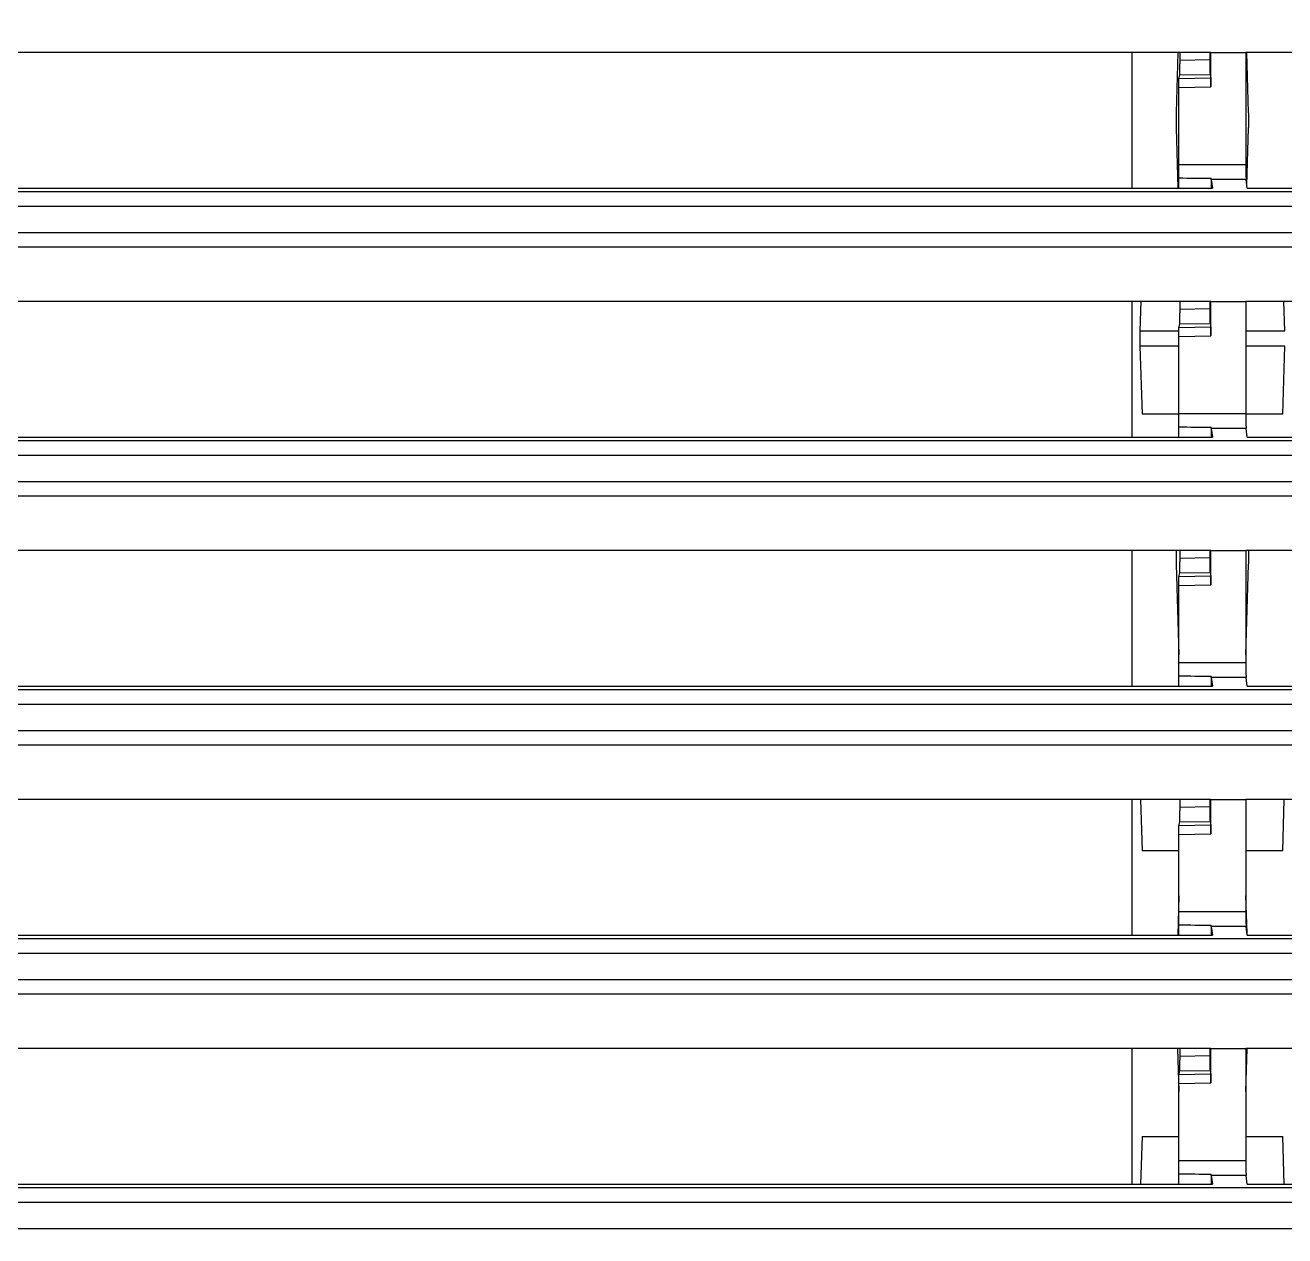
# Model space of a CAD drawing. Header units: millimetres. Extents: x -56261 to 196039, y 9480 to 100001.
# Drawn here: x 33400.72 to 33430.27, y 95765.54 to 95793.94 of the extents above; entities that cross this region are included whole.
import ezdxf

# ---------------------------------------------------------------- set-up
doc = ezdxf.new("R2010")
doc.units = ezdxf.units.MM
doc.set_wipeout_variables(frame=1)
doc.layers.add('SS-AIRCON', color=5, linetype='Continuous')
doc.layers.add('SS-TEXT', color=7, linetype='Continuous')

# ---------------------------------------------------------------- blocks, each defined once
blk = doc.blocks.new('I48T')
at = {"layer": 'SS-AIRCON', "color": 0, "linetype": 'Continuous'}
for p, q in [((-599.9007, -42.51793), (599.9006, -42.51793)), ((599.9006, -43.43208), (-599.9007, -43.43208)), ((578.5326, -43.93017), (-578.5326, -43.93017)), ((379.5008, -44.04772), (296.1009, -44.04772)), ((378.2342, -44.04772), (378.2837, -45.68435)), ((379.5008, -44.04772), (379.5429, -44.34899)), ((464.1008, -44.04772), (380.7009, -44.04772)), ((380.743, -44.34899), (380.7009, -44.04772)), ((383.1162, -45.68435), (383.1657, -44.04772)), ((383.45, -44.04772), (383.45, -48.71102)), ((379.5429, -44.34899), (380.743, -44.34899)), ((379.5485, -44.8476), (381.8515, -44.8476)), ((379.5485, -48.71102), (379.5485, -44.8476)), ((381.8515, -44.8476), (381.8515, -47.5062)), ((379.5485, -45.68435), (378.2837, -45.68435)), ((383.1162, -45.68435), (381.8515, -45.68435)), ((379.5485, -47.22771), (379.5036, -48.71102)), ((381.8515, -47.5062), (380.7486, -47.52548)), ((380.7486, -47.52548), (380.7486, -48.71102)), ((381.8963, -48.71102), (381.8515, -47.22773)), ((380.752, -47.82505), (381.848, -47.8059)), ((380.782, -47.95296), (380.752, -47.82505)), ((381.8178, -47.9358), (380.782, -47.95296)), ((381.848, -47.8059), (381.8178, -47.9358)), ((380.7878, -48.4521), (381.812, -48.43513)), ((381.812, -48.43513), (381.812, -48.71102)), ((296.1486, -48.71102), (379.5485, -48.71102)), ((380.7486, -48.71102), (379.5485, -48.71102)), ((380.7486, -48.71102), (464.1485, -48.71102)), ((380.7878, -48.71102), (380.7878, -48.4521)), ((580.0736, -50.57954), (-580.0737, -50.57954)), ((-599.9007, -51.06793), (599.9006, -51.06793)), ((599.9006, -51.98208), (-599.9007, -51.98208)), ((578.5326, -52.48017), (-578.5326, -52.48017)), ((379.5008, -52.59772), (296.1009, -52.59772)), ((379.5008, -52.59772), (379.5429, -52.89899)), ((379.5096, -52.66086), (379.5485, -53.94441)), ((464.1008, -52.59772), (380.7009, -52.59772)), ((380.743, -52.89899), (380.7009, -52.59772)), ((381.8515, -53.94439), (381.8922, -52.59772)), ((383.45, -52.59772), (383.45, -57.26102)), ((379.5429, -52.89899), (380.743, -52.89899)), ((379.5485, -53.3976), (381.8515, -53.3976)), ((379.5485, -57.26102), (379.5485, -53.3976)), ((381.8515, -53.3976), (381.8515, -56.0562)), ((378.2837, -55.4882), (378.2301, -57.26102)), ((378.2837, -55.4882), (379.5485, -55.4882)), ((381.8515, -55.4882), (383.1162, -55.4882)), ((383.1698, -57.26102), (383.1162, -55.4882)), ((381.8515, -56.0562), (380.7486, -56.07548)), ((380.7486, -56.07548), (380.7486, -57.26102)), ((380.752, -56.37505), (381.848, -56.3559)), ((380.782, -56.50296), (380.752, -56.37505)), ((381.8178, -56.4858), (380.782, -56.50296)), ((381.848, -56.3559), (381.8178, -56.4858)), ((380.7878, -57.0021), (381.812, -56.98513)), ((380.7878, -57.26102), (380.7878, -57.0021)), ((381.812, -56.98513), (381.812, -57.26102)), ((296.1486, -57.26102), (379.5485, -57.26102)), ((380.7486, -57.26102), (379.5485, -57.26102)), ((380.7486, -57.26102), (464.1485, -57.26102)), ((580.0736, -59.12954), (-580.0737, -59.12954)), ((-599.9007, -59.61793), (599.9006, -59.61793)), ((599.9006, -60.53208), (-599.9007, -60.53208)), ((578.5326, -61.03017), (-578.5326, -61.03017)), ((379.5008, -61.14772), (296.1009, -61.14772)), ((379.5008, -61.14772), (379.5429, -61.44899)), ((464.1008, -61.14772), (380.7009, -61.14772)), ((380.743, -61.44899), (380.7009, -61.14772)), ((383.45, -61.14772), (383.45, -65.81102)), ((379.5429, -61.44899), (380.743, -61.44899)), ((379.5485, -62.22771), (379.4548, -65.32427)), ((379.5485, -61.9476), (381.8515, -61.9476)), ((379.5485, -65.81102), (379.5485, -61.9476)), ((381.8515, -61.9476), (381.8515, -64.6062)), ((381.9452, -65.32427), (381.8515, -62.22773)), ((381.8515, -64.6062), (380.7486, -64.62548)), ((380.7486, -64.62548), (380.7486, -65.81102)), ((380.752, -64.92505), (381.848, -64.9059)), ((380.782, -65.05296), (380.752, -64.92505)), ((381.8178, -65.0358), (380.782, -65.05296)), ((381.848, -64.9059), (381.8178, -65.0358)), ((380.7878, -65.5521), (381.812, -65.53513)), ((380.7878, -65.81102), (380.7878, -65.5521)), ((381.812, -65.53513), (381.812, -65.81102)), ((296.1486, -65.81102), (379.5485, -65.81102)), ((380.7486, -65.81102), (379.5485, -65.81102)), ((380.7486, -65.81102), (464.1485, -65.81102)), ((580.0736, -67.67954), (-580.0737, -67.67954)), ((-599.9007, -68.16793), (599.9006, -68.16793)), ((599.9006, -69.08208), (-599.9007, -69.08208)), ((578.5326, -69.58017), (-578.5326, -69.58017)), ((379.5008, -69.69772), (296.1009, -69.69772)), ((379.5008, -69.69772), (379.5429, -69.99899)), ((379.5429, -69.99899), (380.743, -69.99899)), ((464.1008, -69.69772), (380.7009, -69.69772)), ((380.743, -69.99899), (380.7009, -69.69772)), ((383.45, -69.69772), (383.45, -74.36102)), ((378.2837, -70.4882), (378.213, -72.82646)), ((378.2837, -70.4882), (379.5485, -70.4882)), ((379.5485, -70.4976), (381.8515, -70.4976)), ((379.5485, -74.36102), (379.5485, -70.4976)), ((381.8514, -70.4882), (383.1162, -70.4882)), ((381.8515, -70.4976), (381.8515, -73.1562)), ((383.1869, -72.82646), (383.1162, -70.4882)), ((378.213, -72.82646), (379.5485, -72.82646)), ((381.8515, -72.82646), (383.1869, -72.82646)), ((378.213, -73.34608), (378.2437, -74.36102)), ((379.5485, -73.34608), (378.213, -73.34608)), ((381.8515, -73.1562), (380.7486, -73.17548)), ((380.7486, -73.17548), (380.7486, -74.36102)), ((380.752, -73.47505), (381.848, -73.4559)), ((380.782, -73.60296), (380.752, -73.47505)), ((381.848, -73.4559), (381.8178, -73.5858)), ((383.1869, -73.34608), (381.8506, -73.34608)), ((383.1562, -74.36102), (383.1869, -73.34608)), ((381.8178, -73.5858), (380.782, -73.60296)), ((296.1486, -74.36102), (379.5485, -74.36102)), ((380.7486, -74.36102), (379.5485, -74.36102)), ((380.7486, -74.36102), (464.1485, -74.36102)), ((380.7878, -74.1021), (381.812, -74.08513)), ((380.7878, -74.36102), (380.7878, -74.1021)), ((381.812, -74.08513), (381.812, -74.36102)), ((580.0736, -76.22954), (-580.0737, -76.22954)), ((-599.9007, -76.71793), (599.9006, -76.71793)), ((599.9006, -77.63208), (-599.9007, -77.63208)), ((578.5326, -78.13017), (-578.5326, -78.13017)), ((379.5008, -78.24772), (296.1009, -78.24772)), ((379.5008, -78.24772), (379.5429, -78.54899)), ((464.1008, -78.24772), (380.7009, -78.24772)), ((380.743, -78.54899), (380.7009, -78.24772)), ((381.9452, -80.32427), (381.8823, -78.24772)), ((383.45, -78.24772), (383.45, -82.91102)), ((379.5146, -78.34652), (379.4548, -80.32427)), ((379.5429, -78.54899), (380.743, -78.54899)), ((379.5485, -79.0476), (381.8515, -79.0476)), ((379.5485, -82.91102), (379.5485, -79.0476)), ((381.8515, -79.0476), (381.8515, -81.7062)), ((379.4548, -80.84763), (379.5172, -82.91102)), ((381.8827, -82.91102), (381.9451, -80.84763)), ((381.8515, -81.7062), (380.7486, -81.72548)), ((380.7486, -81.72548), (380.7486, -82.91102)), ((380.752, -82.02505), (381.848, -82.0059)), ((380.782, -82.15296), (380.752, -82.02505)), ((381.8178, -82.1358), (380.782, -82.15296)), ((381.848, -82.0059), (381.8178, -82.1358)), ((296.1486, -82.91102), (379.5485, -82.91102)), ((380.7486, -82.91102), (379.5485, -82.91102)), ((380.7486, -82.91102), (464.1485, -82.91102)), ((380.7878, -82.6521), (381.812, -82.63513)), ((380.7878, -82.91102), (380.7878, -82.6521)), ((381.812, -82.63513), (381.812, -82.91102))]:
    blk.add_line(p, q, dxfattribs=at)
for points in [[(379.5485, -44.8475), (379.5485, -44.82727, 0.0001526), (379.5485, -44.80666, 0.00014298), (379.5485, -44.78565, 0.00014165), (379.5485, -44.7643, 0.00015069), (379.5485, -44.74267, 0.00015667), (379.5484, -44.72083, 0.00016259), (379.5484, -44.69883, 0.00016869), (379.5483, -44.67675, 0.00017769), (379.5482, -44.65467, 0.00018652), (379.5481, -44.63268, 0.00019784), (379.5479, -44.61087, 0.00020973), (379.5478, -44.58932, 0.00022467), (379.5476, -44.56815, 0.00024142), (379.5475, -44.54743, 0.00026227), (379.5473, -44.5273, 0.00028524), (379.5471, -44.50782, 0.000312), (379.5468, -44.48913, 0.00034887), (379.5466, -44.47128, 0.00039857), (379.5463, -44.45439, 0.00044148), (379.5461, -44.43854, 0.00047288), (379.5458, -44.42385, 0.00060012), (379.5455, -44.41025, 0.00085271), (379.5451, -44.39784, 0.00082544), (379.5448, -44.38692, 0.00036989), (379.5445, -44.37769, 0.00148928), (379.5442, -44.36888, 0.00439043), (379.5436, -44.35929, 0.00428459), (379.5428, -44.34912, 0.00347908)], [(381.8559, -44.38822), (381.8556, -44.39705, 0.00098411), (381.8553, -44.40665, 0.00083217), (381.855, -44.41708, 0.0007066), (381.8547, -44.42826, 0.00061548), (381.8544, -44.4402, 0.0005395), (381.8542, -44.45281, 0.00047883), (381.8539, -44.4661, 0.00042764), (381.8537, -44.48, 0.00038653), (381.8534, -44.49449, 0.00035127), (381.8532, -44.50949, 0.00032171), (381.853, -44.52499, 0.00029627), (381.8528, -44.5409, 0.00027433), (381.8526, -44.5572, 0.00025575), (381.8524, -44.57383, 0.0002394), (381.8523, -44.59074, 0.0002249), (381.8521, -44.60787, 0.00021107), (381.852, -44.62518, 0.00020161), (381.8519, -44.64263, 0.00019423), (381.8518, -44.66019, 0.00018171), (381.8517, -44.67773, 0.00016464), (381.8516, -44.69517, 0.0001713), (381.8515, -44.71283, 0.00019035), (381.8514, -44.73078, 0.00014623), (381.8514, -44.7476, 0.00006298), (381.8513, -44.76277, 0.00018602), (381.8513, -44.78178, 0.00030294), (381.8513, -44.81041, 0.00015325), (381.8513, -44.8475, 0.00008458)], [(380.7521, -47.82499), (380.752, -47.82395, -0.02784518), (380.7518, -47.82223, -0.0099237), (380.7516, -47.81979, -0.0050896), (380.7514, -47.81665, -0.00327814), (380.7513, -47.81274, -0.00221879), (380.7511, -47.80808, -0.00161997), (380.7509, -47.80262, -0.00122207), (380.7507, -47.7964, -0.00097459), (380.7505, -47.78939, -0.00078708), (380.7504, -47.78162, -0.00065852), (380.7502, -47.77308, -0.00055533), (380.7501, -47.76382, -0.00048081), (380.7499, -47.75383, -0.00041897), (380.7497, -47.74319, -0.00037258), (380.7496, -47.73191, -0.0003319), (380.7495, -47.72005, -0.00029931), (380.7494, -47.70766, -0.00027443), (380.7492, -47.69478, -0.00025645), (380.7491, -47.68146, -0.00023189), (380.749, -47.66784, -0.000205), (380.7489, -47.65401, -0.00020888), (380.7489, -47.63973, -0.00022807), (380.7488, -47.62495, -0.00017076), (380.7487, -47.61095, -0.00007176), (380.7487, -47.5982, -0.00021487), (380.7486, -47.582, -0.00034386), (380.7486, -47.55738, -0.00017106), (380.7486, -47.52532, -0.00009309)], [(381.8179, -47.9359), (381.8176, -47.93793, 0.02463582), (381.8173, -47.94133, 0.00861523), (381.817, -47.94617, 0.00431449), (381.8167, -47.95239, 0.00270929), (381.8164, -47.96008, 0.00181815), (381.8161, -47.96917, 0.00131962), (381.8158, -47.97969, 0.00099393), (381.8156, -47.99156, 0.00078898), (381.8153, -48.00478, 0.00063765), (381.815, -48.01925, 0.00053194), (381.8147, -48.03496, 0.00044951), (381.8145, -48.05176, 0.00038833), (381.8143, -48.06962, 0.00033926), (381.814, -48.08841, 0.00030104), (381.8138, -48.10806, 0.00026902), (381.8136, -48.12844, 0.00024226), (381.8134, -48.14944, 0.0002225), (381.8132, -48.17098, 0.00020713), (381.8131, -48.19298, 0.00018822), (381.8129, -48.21519, 0.00016675), (381.8128, -48.23749, 0.00016882), (381.8127, -48.26023, 0.00018223), (381.8126, -48.28348, 0.0001388), (381.8125, -48.30535, 0.00006221), (381.8124, -48.32512, 0.0001704), (381.8123, -48.34986, 0.00027104), (381.8123, -48.38698, 0.00013764), (381.8122, -48.435, 0.00007651)], [(379.5485, -53.39749), (379.5485, -53.37726, 0.0001526), (379.5485, -53.35665, 0.00014298), (379.5485, -53.33564, 0.00014165), (379.5485, -53.31429, 0.00015069), (379.5485, -53.29266, 0.00015667), (379.5484, -53.27082, 0.0001626), (379.5484, -53.24882, 0.00016869), (379.5483, -53.22674, 0.00017769), (379.5482, -53.20467, 0.00018652), (379.5481, -53.18268, 0.00019784), (379.5479, -53.16086, 0.00020973), (379.5478, -53.13932, 0.00022467), (379.5476, -53.11814, 0.00024141), (379.5475, -53.09743, 0.00026227), (379.5473, -53.0773, 0.00028523), (379.5471, -53.05782, 0.000312), (379.5468, -53.03912, 0.00034887), (379.5466, -53.02127, 0.00039856), (379.5463, -53.00439, 0.00044147), (379.5461, -52.98853, 0.00047286), (379.5458, -52.97384, 0.00060009), (379.5455, -52.96025, 0.00085267), (379.5451, -52.94784, 0.00082539), (379.5448, -52.93691, 0.00036986), (379.5445, -52.92768, 0.00148917), (379.5442, -52.91887, 0.00438993), (379.5436, -52.90928, 0.00428385), (379.5428, -52.89911, 0.00347831)], [(381.8559, -52.93821), (381.8556, -52.94704, 0.00098396), (381.8553, -52.95665, 0.00083206), (381.855, -52.96707, 0.00070652), (381.8547, -52.97826, 0.00061542), (381.8544, -52.99019, 0.00053945), (381.8542, -53.00281, 0.00047879), (381.8539, -53.0161, 0.00042761), (381.8537, -53.03, 0.00038651), (381.8534, -53.04448, 0.00035125), (381.8532, -53.05949, 0.00032169), (381.853, -53.07498, 0.00029626), (381.8528, -53.09089, 0.00027432), (381.8526, -53.1072, 0.00025574), (381.8524, -53.12382, 0.0002394), (381.8523, -53.14073, 0.00022489), (381.8521, -53.15787, 0.00021107), (381.852, -53.17517, 0.00020161), (381.8519, -53.19263, 0.00019423), (381.8518, -53.21019, 0.0001817), (381.8517, -53.22773, 0.00016464), (381.8516, -53.24516, 0.0001713), (381.8515, -53.26282, 0.00019035), (381.8514, -53.28077, 0.00014623), (381.8514, -53.29759, 0.00006298), (381.8513, -53.31276, 0.00018602), (381.8513, -53.33178, 0.00030294), (381.8513, -53.3604, 0.00015326), (381.8513, -53.39749, 0.00008458)], [(380.7521, -56.37498), (380.752, -56.37394, -0.02786893), (380.7518, -56.37222, -0.00992873), (380.7516, -56.36978, -0.0050914), (380.7514, -56.36664, -0.00327903), (380.7513, -56.36273, -0.00221925), (380.7511, -56.35807, -0.00162025), (380.7509, -56.35262, -0.00122224), (380.7507, -56.3464, -0.0009747), (380.7505, -56.33938, -0.00078716), (380.7504, -56.33161, -0.00065858), (380.7502, -56.32307, -0.00055537), (380.7501, -56.31381, -0.00048084), (380.7499, -56.30383, -0.00041899), (380.7497, -56.29319, -0.0003726), (380.7496, -56.2819, -0.00033191), (380.7495, -56.27005, -0.00029932), (380.7494, -56.25765, -0.00027444), (380.7492, -56.24478, -0.00025645), (380.7491, -56.23145, -0.00023189), (380.749, -56.21784, -0.000205), (380.7489, -56.204, -0.00020888), (380.7489, -56.18972, -0.00022807), (380.7488, -56.17494, -0.00017075), (380.7487, -56.16094, -0.00007176), (380.7487, -56.1482, -0.00021487), (380.7486, -56.13199, -0.00034386), (380.7486, -56.10737, -0.00017106), (380.7486, -56.07532, -0.00009308)], [(381.8179, -56.48589), (381.8176, -56.48792, 0.02462362), (381.8173, -56.49133, 0.00861276), (381.817, -56.49616, 0.00431364), (381.8167, -56.50238, 0.00270889), (381.8164, -56.51007, 0.00181794), (381.8161, -56.51916, 0.0013195), (381.8158, -56.52968, 0.00099385), (381.8156, -56.54155, 0.00078893), (381.8153, -56.55478, 0.00063762), (381.815, -56.56925, 0.00053191), (381.8147, -56.58495, 0.00044949), (381.8145, -56.60175, 0.00038832), (381.8143, -56.61962, 0.00033925), (381.814, -56.63841, 0.00030103), (381.8138, -56.65806, 0.00026901), (381.8136, -56.67843, 0.00024225), (381.8134, -56.69944, 0.0002225), (381.8132, -56.72098, 0.00020713), (381.8131, -56.74297, 0.00018822), (381.8129, -56.76519, 0.00016675), (381.8128, -56.78749, 0.00016882), (381.8127, -56.81023, 0.00018223), (381.8126, -56.83348, 0.00013881), (381.8125, -56.85534, 0.00006221), (381.8124, -56.87511, 0.0001704), (381.8123, -56.89985, 0.00027104), (381.8123, -56.93697, 0.00013764), (381.8122, -56.98499, 0.00007651)], [(379.5485, -61.94748), (379.5485, -61.92725, 0.0001526), (379.5485, -61.90664, 0.00014298), (379.5485, -61.88563, 0.00014165), (379.5485, -61.86429, 0.0001507), (379.5485, -61.84266, 0.00015667), (379.5484, -61.82081, 0.0001626), (379.5484, -61.79882, 0.00016869), (379.5483, -61.77674, 0.00017769), (379.5482, -61.75466, 0.00018652), (379.5481, -61.73267, 0.00019784), (379.5479, -61.71086, 0.00020973), (379.5478, -61.68931, 0.00022467), (379.5476, -61.66814, 0.00024141), (379.5475, -61.64742, 0.00026226), (379.5473, -61.62729, 0.00028523), (379.5471, -61.60781, 0.00031199), (379.5468, -61.58912, 0.00034886), (379.5466, -61.57127, 0.00039855), (379.5463, -61.55438, 0.00044146), (379.5461, -61.53853, 0.00047284), (379.5458, -61.52384, 0.00060007), (379.5455, -61.51024, 0.00085262), (379.5451, -61.49783, 0.00082534), (379.5448, -61.48691, 0.00036984), (379.5445, -61.47767, 0.00148905), (379.5442, -61.46887, 0.00438942), (379.5436, -61.45928, 0.00428311), (379.5428, -61.4491, 0.00347755)], [(381.8559, -61.4882), (381.8556, -61.49703, 0.00098381), (381.8553, -61.50664, 0.00083195), (381.855, -61.51707, 0.00070643), (381.8547, -61.52825, 0.00061535), (381.8544, -61.54018, 0.0005394), (381.8542, -61.5528, 0.00047875), (381.8539, -61.56609, 0.00042758), (381.8537, -61.57999, 0.00038648), (381.8534, -61.59448, 0.00035123), (381.8532, -61.60948, 0.00032167), (381.853, -61.62497, 0.00029625), (381.8528, -61.64089, 0.00027431), (381.8526, -61.65719, 0.00025573), (381.8524, -61.67382, 0.00023939), (381.8523, -61.69073, 0.00022489), (381.8521, -61.70786, 0.00021106), (381.852, -61.72517, 0.00020161), (381.8519, -61.74262, 0.00019423), (381.8518, -61.76018, 0.0001817), (381.8517, -61.77772, 0.00016464), (381.8516, -61.79516, 0.0001713), (381.8515, -61.81281, 0.00019035), (381.8514, -61.83077, 0.00014623), (381.8514, -61.84759, 0.00006298), (381.8513, -61.86275, 0.00018602), (381.8513, -61.88177, 0.00030295), (381.8513, -61.91039, 0.00015326), (381.8513, -61.94748, 0.00008458)], [(380.7521, -64.92498), (380.752, -64.92394, -0.02789271), (380.7518, -64.92221, -0.00993376), (380.7516, -64.91978, -0.0050932), (380.7514, -64.91663, -0.00327991), (380.7513, -64.91272, -0.00221972), (380.7511, -64.90806, -0.00162052), (380.7509, -64.90261, -0.00122241), (380.7507, -64.89639, -0.00097481), (380.7505, -64.88938, -0.00078724), (380.7504, -64.88161, -0.00065863), (380.7502, -64.87307, -0.00055541), (380.7501, -64.86381, -0.00048086), (380.7499, -64.85382, -0.00041901), (380.7497, -64.84318, -0.00037261), (380.7496, -64.8319, -0.00033192), (380.7495, -64.82004, -0.00029933), (380.7494, -64.80765, -0.00027444), (380.7492, -64.79477, -0.00025645), (380.7491, -64.78145, -0.0002319), (380.749, -64.76783, -0.000205), (380.7489, -64.754, -0.00020888), (380.7489, -64.73972, -0.00022807), (380.7488, -64.72494, -0.00017075), (380.7487, -64.71094, -0.00007176), (380.7487, -64.69819, -0.00021487), (380.7486, -64.68198, -0.00034385), (380.7486, -64.65736, -0.00017106), (380.7486, -64.62531, -0.00009308)], [(381.8179, -65.03589), (381.8176, -65.03791, 0.02461143), (381.8173, -65.04132, 0.00861029), (381.817, -65.04615, 0.00431279), (381.8167, -65.05238, 0.00270848), (381.8164, -65.06007, 0.00181773), (381.8161, -65.06915, 0.00131938), (381.8158, -65.07968, 0.00099377), (381.8156, -65.09155, 0.00078888), (381.8153, -65.10477, 0.00063758), (381.815, -65.11924, 0.00053189), (381.8147, -65.13494, 0.00044948), (381.8145, -65.15175, 0.00038831), (381.8143, -65.16961, 0.00033924), (381.814, -65.1884, 0.00030103), (381.8138, -65.20805, 0.00026901), (381.8136, -65.22842, 0.00024225), (381.8134, -65.24943, 0.00022249), (381.8132, -65.27097, 0.00020713), (381.8131, -65.29297, 0.00018822), (381.8129, -65.31518, 0.00016675), (381.8128, -65.33748, 0.00016882), (381.8127, -65.36022, 0.00018223), (381.8126, -65.38347, 0.00013881), (381.8125, -65.40533, 0.00006221), (381.8124, -65.42511, 0.0001704), (381.8123, -65.44985, 0.00027104), (381.8123, -65.48696, 0.00013764), (381.8122, -65.53498, 0.00007651)], [(379.4546, -65.32631), (379.4545, -65.3311, 0.00050291), (379.4544, -65.33624, 0.00042922), (379.4543, -65.34172, 0.00038481), (379.4541, -65.34754, 0.00036675), (379.454, -65.35374, 0.000342), (379.4539, -65.36028, 0.00032014), (379.4538, -65.36721, 0.00029875), (379.4537, -65.37449, 0.0002834), (379.4535, -65.38215, 0.00026693), (379.4534, -65.39018, 0.00025446), (379.4533, -65.39858, 0.00024122), (379.4532, -65.40733, 0.0002314), (379.4531, -65.41644, 0.00022083), (379.453, -65.4259, 0.000213), (379.4529, -65.43569, 0.00020453), (379.4528, -65.44581, 0.00019832), (379.4527, -65.45624, 0.0001916), (379.4527, -65.46696, 0.00018671), (379.4526, -65.47795, 0.00018145), (379.4525, -65.4892, 0.00017771), (379.4525, -65.50068, 0.00017367), (379.4524, -65.51237, 0.00017079), (379.4524, -65.52423, 0.000168), (379.4523, -65.53625, 0.0001664), (379.4523, -65.5484, 0.00016407), (379.4523, -65.56063, 0.00016165), (379.4523, -65.57294, 0.00016238), (379.4523, -65.58527, 0.000167), (379.4523, -65.59761, 0.00017195), (379.4523, -65.60992, 0.00017858), (379.4523, -65.62217, 0.00018162), (379.4523, -65.63433, 0.00018117), (379.4524, -65.64637, 0.00018275), (379.4524, -65.65826, 0.00018548), (379.4525, -65.66997, 0.0001884), (379.4525, -65.68148, 0.00019039), (379.4526, -65.69275, 0.00019595), (379.4527, -65.70379, 0.00020337), (379.4528, -65.71456, 0.00020454), (379.4529, -65.72502, 0.00019807), (379.453, -65.73512, 0.00022177), (379.4531, -65.74502, 0.00026781), (379.4532, -65.75474, 0.00022115), (379.4533, -65.76368, 0.00009616), (379.4534, -65.77159, 0.00031174), (379.4535, -65.78093, 0.000582), (379.4537, -65.79424, 0.00032979), (379.454, -65.81102, 0.00019144)], [(381.9459, -65.81102), (381.946, -65.80405, 0.00035109), (381.9462, -65.79671, 0.0003116), (381.9463, -65.789, 0.00028727), (381.9464, -65.78093, 0.00027891), (381.9465, -65.77248, 0.00026601), (381.9467, -65.76368, 0.00025413), (381.9468, -65.75452, 0.00024229), (381.9469, -65.74502, 0.00023405), (381.947, -65.73517, 0.00022493), (381.9471, -65.72502, 0.00021812), (381.9472, -65.71454, 0.00021079), (381.9472, -65.70379, 0.00020551), (381.9473, -65.69275, 0.00019979), (381.9474, -65.68148, 0.0001957), (381.9475, -65.66997, 0.00019137), (381.9475, -65.65826, 0.00018839), (381.9476, -65.64637, 0.00018522), (381.9476, -65.63433, 0.00018302), (381.9476, -65.62217, 0.00018118), (381.9477, -65.60992, 0.00018047), (381.9477, -65.59761, 0.00017884), (381.9477, -65.58527, 0.00017651), (381.9477, -65.57294, 0.00017498), (381.9476, -65.56063, 0.00017383), (381.9476, -65.5484, 0.00017432), (381.9476, -65.53625, 0.00017595), (381.9476, -65.52423, 0.00017811), (381.9475, -65.51237, 0.00018008), (381.9475, -65.50068, 0.00018316), (381.9474, -65.4892, 0.0001862), (381.9473, -65.47795, 0.00019048), (381.9473, -65.46696, 0.00019444), (381.9472, -65.45624, 0.00020017), (381.9471, -65.44581, 0.00020567), (381.947, -65.43569, 0.00021253), (381.9469, -65.4259, 0.00021819), (381.9468, -65.41644, 0.0002286), (381.9467, -65.40733, 0.00024077), (381.9466, -65.39857, 0.00024703), (381.9464, -65.39018, 0.00024358), (381.9463, -65.38219, 0.00027681), (381.9462, -65.37449, 0.00033925), (381.9461, -65.36705, 0.0002887), (381.9459, -65.36028, 0.00013141), (381.9458, -65.35435, 0.00041362), (381.9457, -65.34754, 0.00080103), (381.9454, -65.33808, 0.00047701), (381.9451, -65.32631, 0.00028584)], [(379.5485, -70.49747), (379.5485, -70.47724, 0.00015261), (379.5485, -70.45663, 0.00014299), (379.5485, -70.43562, 0.00014165), (379.5485, -70.41428, 0.0001507), (379.5485, -70.39265, 0.00015668), (379.5484, -70.37081, 0.0001626), (379.5484, -70.34881, 0.00016869), (379.5483, -70.32673, 0.00017769), (379.5482, -70.30466, 0.00018653), (379.5481, -70.28266, 0.00019784), (379.5479, -70.26085, 0.00020973), (379.5478, -70.2393, 0.00022467), (379.5476, -70.21813, 0.00024141), (379.5475, -70.19742, 0.00026226), (379.5473, -70.17729, 0.00028523), (379.5471, -70.15781, 0.00031199), (379.5468, -70.13911, 0.00034885), (379.5466, -70.12126, 0.00039854), (379.5463, -70.10438, 0.00044144), (379.5461, -70.08852, 0.00047283), (379.5458, -70.07383, 0.00060004), (379.5455, -70.06024, 0.00085258), (379.5451, -70.04782, 0.00082529), (379.5448, -70.0369, 0.00036981), (379.5445, -70.02767, 0.00148893), (379.5442, -70.01886, 0.00438892), (379.5436, -70.00927, 0.00428237), (379.5428, -69.99909, 0.00347679)], [(381.8559, -70.03819), (381.8556, -70.04702, 0.00098366), (381.8553, -70.05663, 0.00083184), (381.855, -70.06706, 0.00070635), (381.8547, -70.07824, 0.00061529), (381.8544, -70.09018, 0.00053935), (381.8542, -70.10279, 0.00047871), (381.8539, -70.11609, 0.00042755), (381.8537, -70.12999, 0.00038646), (381.8534, -70.14447, 0.00035121), (381.8532, -70.15948, 0.00032166), (381.853, -70.17497, 0.00029623), (381.8528, -70.19089, 0.00027429), (381.8526, -70.20719, 0.00025572), (381.8524, -70.22381, 0.00023938), (381.8523, -70.24072, 0.00022488), (381.8521, -70.25786, 0.00021106), (381.852, -70.27516, 0.0002016), (381.8519, -70.29262, 0.00019422), (381.8518, -70.31018, 0.0001817), (381.8517, -70.32772, 0.00016464), (381.8516, -70.34515, 0.0001713), (381.8515, -70.36281, 0.00019035), (381.8514, -70.38076, 0.00014623), (381.8514, -70.39758, 0.00006298), (381.8513, -70.41275, 0.00018602), (381.8513, -70.43176, 0.00030296), (381.8513, -70.46038, 0.00015326), (381.8513, -70.49747, 0.00008458)], [(383.1868, -73.34593), (383.1871, -73.33669, 0.00107978), (383.1873, -73.32624, 0.00081171), (383.1876, -73.31452, 0.00067344), (383.1879, -73.30156, 0.00062765), (383.1881, -73.28728, 0.00056415), (383.1883, -73.27174, 0.00051284), (383.1885, -73.25491, 0.00046618), (383.1887, -73.2369, 0.00043719), (383.1889, -73.21773, 0.0004075), (383.1891, -73.19755, 0.00038806), (383.1892, -73.17644, 0.00036896), (383.1893, -73.15459, 0.00035738), (383.1894, -73.13215, 0.00034699), (383.1894, -73.10931, 0.00034192), (383.1895, -73.08626, 0.00033804), (383.1894, -73.06321, 0.00033678), (383.1894, -73.04037, 0.00034189), (383.1893, -73.01792, 0.00035187), (383.1892, -72.99605, 0.0003562), (383.1891, -72.97497, 0.00035077), (383.1889, -72.95486, 0.00039274), (383.1887, -72.93561, 0.00047342), (383.1885, -72.91729, 0.00041957), (383.1883, -72.90077, 0.0002212), (383.1881, -72.88645, 0.00059482), (383.1879, -72.87094, 0.00119621), (383.1874, -72.85077, 0.00080601), (383.1868, -72.82657, 0.00052562)], [(380.7521, -73.47497), (380.752, -73.47393, -0.02790096), (380.7518, -73.47221, -0.00994045), (380.7516, -73.46977, -0.00509744), (380.7514, -73.46663, -0.00328293), (380.7513, -73.46273, -0.0022219), (380.7511, -73.45807, -0.00162217), (380.7509, -73.45262, -0.0012237), (380.7507, -73.44641, -0.00097586), (380.7505, -73.43941, -0.0007881), (380.7504, -73.43165, -0.00065936), (380.7502, -73.42312, -0.00055603), (380.7501, -73.41387, -0.00048141), (380.7499, -73.4039, -0.00041949), (380.7497, -73.39327, -0.00037304), (380.7496, -73.38199, -0.00033231), (380.7495, -73.37015, -0.00029967), (380.7494, -73.35777, -0.00027476), (380.7492, -73.34491, -0.00025675), (380.7491, -73.33161, -0.00023217), (380.749, -73.31801, -0.00020525), (380.7489, -73.30419, -0.00020913), (380.7489, -73.28993, -0.00022834), (380.7488, -73.27516, -0.00017096), (380.7487, -73.26118, -0.00007185), (380.7487, -73.24845, -0.00021512), (380.7486, -73.23226, -0.00034427), (380.7486, -73.20767, -0.00017126), (380.7486, -73.17565, -0.00009319)], [(381.8179, -73.58588), (381.8176, -73.58791, 0.02459925), (381.8173, -73.59131, 0.00860782), (381.817, -73.59614, 0.00431194), (381.8167, -73.60237, 0.00270808), (381.8164, -73.61006, 0.00181752), (381.8161, -73.61915, 0.00131925), (381.8158, -73.62967, 0.0009937), (381.8156, -73.64154, 0.00078883), (381.8153, -73.65477, 0.00063755), (381.815, -73.66924, 0.00053187), (381.8147, -73.68494, 0.00044946), (381.8145, -73.70174, 0.00038829), (381.8143, -73.71961, 0.00033923), (381.814, -73.7384, 0.00030102), (381.8138, -73.75805, 0.000269), (381.8136, -73.77842, 0.00024224), (381.8134, -73.79943, 0.00022249), (381.8132, -73.82097, 0.00020713), (381.8131, -73.84296, 0.00018822), (381.8129, -73.86518, 0.00016675), (381.8128, -73.88748, 0.00016882), (381.8127, -73.91022, 0.00018223), (381.8126, -73.93346, 0.00013881), (381.8125, -73.95533, 0.00006221), (381.8124, -73.9751, 0.0001704), (381.8123, -73.99984, 0.00027104), (381.8123, -74.03695, 0.00013764), (381.8122, -74.08497, 0.00007651)], [(379.5485, -79.04746), (379.5485, -79.02723, 0.00015261), (379.5485, -79.00663, 0.00014299), (379.5485, -78.98562, 0.00014165), (379.5485, -78.96427, 0.0001507), (379.5485, -78.94264, 0.00015668), (379.5484, -78.9208, 0.0001626), (379.5484, -78.8988, 0.0001687), (379.5483, -78.87673, 0.00017769), (379.5482, -78.85465, 0.00018653), (379.5481, -78.83266, 0.00019785), (379.5479, -78.81085, 0.00020973), (379.5478, -78.7893, 0.00022467), (379.5476, -78.76813, 0.00024141), (379.5475, -78.74741, 0.00026226), (379.5473, -78.72728, 0.00028522), (379.5471, -78.7078, 0.00031198), (379.5468, -78.68911, 0.00034885), (379.5466, -78.67126, 0.00039853), (379.5463, -78.65437, 0.00044143), (379.5461, -78.63852, 0.00047281), (379.5458, -78.62382, 0.00060002), (379.5455, -78.61023, 0.00085254), (379.5451, -78.59782, 0.00082524), (379.5448, -78.58689, 0.00036979), (379.5445, -78.57766, 0.00148882), (379.5442, -78.56885, 0.00438841), (379.5436, -78.55926, 0.00428163), (379.5428, -78.54908, 0.00347602)], [(381.8559, -78.58818), (381.8556, -78.59701, 0.00098351), (381.8553, -78.60662, 0.00083173), (381.855, -78.61705, 0.00070627), (381.8547, -78.62824, 0.00061522), (381.8544, -78.64017, 0.0005393), (381.8542, -78.65279, 0.00047867), (381.8539, -78.66608, 0.00042752), (381.8537, -78.67998, 0.00038643), (381.8534, -78.69447, 0.00035119), (381.8532, -78.70947, 0.00032164), (381.853, -78.72496, 0.00029622), (381.8528, -78.74088, 0.00027428), (381.8526, -78.75718, 0.00025572), (381.8524, -78.77381, 0.00023938), (381.8523, -78.79072, 0.00022488), (381.8521, -78.80785, 0.00021105), (381.852, -78.82516, 0.0002016), (381.8519, -78.84261, 0.00019422), (381.8518, -78.86017, 0.0001817), (381.8517, -78.87771, 0.00016464), (381.8516, -78.89515, 0.0001713), (381.8515, -78.9128, 0.00019035), (381.8514, -78.93075, 0.00014623), (381.8514, -78.94757, 0.00006298), (381.8513, -78.96274, 0.00018602), (381.8513, -78.98175, 0.00030296), (381.8513, -79.01037, 0.00015327), (381.8513, -79.04746, 0.00008459)], [(379.4546, -80.32612), (379.4545, -80.33154, 0.00056453), (379.4544, -80.33738, 0.0004731), (379.4542, -80.34367, 0.00041928), (379.4541, -80.35039, 0.00039806), (379.4539, -80.35758, 0.00036893), (379.4538, -80.36522, 0.00034352), (379.4537, -80.37333, 0.00031893), (379.4535, -80.3819, 0.00030161), (379.4534, -80.39094, 0.00028314), (379.4533, -80.40044, 0.00026939), (379.4532, -80.4104, 0.0002549), (379.4531, -80.42079, 0.00024436), (379.4529, -80.43163, 0.0002331), (379.4528, -80.44286, 0.00022493), (379.4528, -80.45451, 0.00021621), (379.4527, -80.46651, 0.00020997), (379.4526, -80.47887, 0.00020333), (379.4525, -80.49154, 0.00019868), (379.4524, -80.5045, 0.0001938), (379.4524, -80.5177, 0.00019049), (379.4524, -80.53112, 0.00018716), (379.4523, -80.54471, 0.00018504), (379.4523, -80.55843, 0.0001831), (379.4523, -80.57223, 0.00018207), (379.4523, -80.58608, 0.00018145), (379.4523, -80.59993, 0.00018146), (379.4523, -80.61374, 0.00018212), (379.4523, -80.62745, 0.00018316), (379.4524, -80.64104, 0.00018514), (379.4524, -80.65445, 0.0001873), (379.4524, -80.66765, 0.00019064), (379.4525, -80.6806, 0.00019391), (379.4526, -80.69327, 0.00019891), (379.4527, -80.70562, 0.00020384), (379.4528, -80.71762, 0.00021019), (379.4528, -80.72925, 0.00021551), (379.4529, -80.74048, 0.00022556), (379.4531, -80.75131, 0.00023739), (379.4532, -80.7617, 0.00024388), (379.4533, -80.77164, 0.000241), (379.4534, -80.78108, 0.00027388), (379.4535, -80.79015, 0.00033551), (379.4537, -80.79889, 0.00028799), (379.4538, -80.80681, 0.00013443), (379.4539, -80.81374, 0.00041256), (379.4541, -80.82162, 0.0008057), (379.4543, -80.83244, 0.00048946), (379.4546, -80.84583, 0.00029726)], [(381.9451, -80.84583), (381.9453, -80.84043, 0.00060803), (381.9454, -80.8346, 0.00050937), (381.9456, -80.82833, 0.00045129), (381.9457, -80.82162, 0.00042832), (381.9459, -80.81444, 0.00039687), (381.946, -80.80681, 0.00036945), (381.9462, -80.79871, 0.00034292), (381.9463, -80.79015, 0.00032423), (381.9464, -80.78112, 0.00030431), (381.9466, -80.77164, 0.00028947), (381.9467, -80.76169, 0.00027385), (381.9468, -80.75131, 0.00026248), (381.9469, -80.74048, 0.00025034), (381.9471, -80.72925, 0.00024153), (381.9472, -80.71762, 0.00023212), (381.9472, -80.70562, 0.0002254), (381.9473, -80.69327, 0.00021824), (381.9474, -80.6806, 0.00021321), (381.9475, -80.66765, 0.00020795), (381.9475, -80.65445, 0.00020437), (381.9476, -80.64104, 0.00020076), (381.9476, -80.62745, 0.00019847), (381.9476, -80.61374, 0.00019636), (381.9477, -80.59993, 0.00019523), (381.9477, -80.58608, 0.00019453), (381.9477, -80.57223, 0.00019452), (381.9476, -80.55843, 0.00019518), (381.9476, -80.54471, 0.00019628), (381.9476, -80.53112, 0.00019837), (381.9475, -80.5177, 0.00020066), (381.9475, -80.5045, 0.00020421), (381.9474, -80.49154, 0.00020768), (381.9473, -80.47887, 0.000213), (381.9472, -80.46651, 0.00021826), (381.9472, -80.45451, 0.00022502), (381.9471, -80.44286, 0.00023068), (381.9469, -80.43163, 0.0002414), (381.9468, -80.42079, 0.00025402), (381.9467, -80.41039, 0.00026091), (381.9466, -80.40044, 0.00025779), (381.9464, -80.39099, 0.0002929), (381.9463, -80.3819, 0.00035873), (381.9462, -80.37315, 0.00030785), (381.946, -80.36522, 0.00014368), (381.9459, -80.35828, 0.00044087), (381.9457, -80.35039, 0.00086057), (381.9455, -80.33954, 0.00052253), (381.9451, -80.32612, 0.00031725)], [(380.7521, -82.02496), (380.752, -82.02392, -0.02792479), (380.7518, -82.0222, -0.00994549), (380.7516, -82.01977, -0.00509925), (380.7514, -82.01663, -0.00328381), (380.7513, -82.01272, -0.00222236), (380.7511, -82.00807, -0.00162245), (380.7509, -82.00262, -0.00122387), (380.7507, -81.99641, -0.00097598), (380.7505, -81.9894, -0.00078818), (380.7504, -81.98164, -0.00065942), (380.7502, -81.97311, -0.00055607), (380.7501, -81.96386, -0.00048144), (380.7499, -81.95389, -0.00041951), (380.7497, -81.94326, -0.00037306), (380.7496, -81.93199, -0.00033232), (380.7495, -81.92015, -0.00029968), (380.7494, -81.90777, -0.00027477), (380.7492, -81.89491, -0.00025676), (380.7491, -81.8816, -0.00023217), (380.749, -81.868, -0.00020525), (380.7489, -81.85418, -0.00020913), (380.7489, -81.83992, -0.00022834), (380.7488, -81.82516, -0.00017096), (380.7487, -81.81117, -0.00007185), (380.7487, -81.79844, -0.00021512), (380.7486, -81.78225, -0.00034426), (380.7486, -81.75766, -0.00017126), (380.7486, -81.72564, -0.00009319)], [(381.8179, -82.13587), (381.8176, -82.1379, 0.02458708), (381.8173, -82.1413, 0.00860535), (381.817, -82.14614, 0.00431109), (381.8167, -82.15236, 0.00270768), (381.8164, -82.16005, 0.00181731), (381.8161, -82.16914, 0.00131913), (381.8158, -82.17966, 0.00099362), (381.8156, -82.19153, 0.00078878), (381.8153, -82.20476, 0.00063751), (381.815, -82.21923, 0.00053184), (381.8147, -82.23493, 0.00044944), (381.8145, -82.25174, 0.00038828), (381.8143, -82.2696, 0.00033922), (381.814, -82.28839, 0.00030101), (381.8138, -82.30804, 0.000269), (381.8136, -82.32841, 0.00024224), (381.8134, -82.34942, 0.00022249), (381.8132, -82.37096, 0.00020712), (381.8131, -82.39296, 0.00018822), (381.8129, -82.41517, 0.00016675), (381.8128, -82.43747, 0.00016882), (381.8127, -82.46021, 0.00018223), (381.8126, -82.48346, 0.00013881), (381.8125, -82.50532, 0.00006221), (381.8124, -82.52509, 0.0001704), (381.8123, -82.54983, 0.00027105), (381.8123, -82.58694, 0.00013764), (381.8122, -82.63496, 0.00007651)]]:
    blk.add_lwpolyline(points, format="xyb", dxfattribs=at)
for points in [[(380.7447, -44.38146), (380.7436, -44.348), (380.7424, -44.24128), (380.7423, -44.09976), (380.7424, -44.04772)], [(380.7447, -52.93181), (380.7436, -52.898), (380.7424, -52.79128), (380.7423, -52.64976), (380.7424, -52.59772)], [(380.7447, -61.4818), (380.7436, -61.448), (380.7424, -61.34128), (380.7423, -61.19976), (380.7424, -61.14772)], [(380.7447, -70.03179), (380.7436, -69.998), (380.7424, -69.89128), (380.7423, -69.74976), (380.7424, -69.69772)], [(380.7447, -78.58178), (380.7436, -78.548), (380.7424, -78.44128), (380.7423, -78.29976), (380.7424, -78.24772)]]:
    blk.add_open_spline(points, degree=3, knots=[0, 0, 0, 0, 0.0002540524, 0.0004116041, 0.0004116041, 0.0004116041, 0.0004116041], dxfattribs=at)
for points in [[(381.8573, -44.04772), (381.8576, -44.18199), (381.8569, -44.33524), (381.8559, -44.38822)], [(380.7429, -44.34912), (380.7436, -44.35324), (380.7441, -44.36426), (380.7447, -44.38146)], [(380.7447, -44.38146), (381.115, -44.38378), (381.4854, -44.38597), (381.8559, -44.38822)], [(381.8513, -47.50613), (381.8515, -47.66376), (381.8499, -47.79762), (381.8481, -47.8058)], [(380.7877, -48.45206), (380.7878, -48.17855), (380.7853, -47.967), (380.782, -47.95297)], [(381.8573, -52.59772), (381.8576, -52.73199), (381.8569, -52.88524), (381.8559, -52.93821)], [(380.7429, -52.89911), (380.7436, -52.90324), (380.7441, -52.91426), (380.7447, -52.93181)], [(380.7447, -52.93181), (381.115, -52.93378), (381.4854, -52.93597), (381.8559, -52.93821)], [(381.8513, -56.05612), (381.8515, -56.21376), (381.8499, -56.34762), (381.8481, -56.35579)], [(380.7877, -57.00205), (380.7878, -56.72855), (380.7853, -56.517), (380.782, -56.50296)], [(381.8573, -61.14772), (381.8576, -61.28199), (381.8569, -61.43524), (381.8559, -61.4882)], [(380.7429, -61.4491), (380.7436, -61.45324), (380.7441, -61.46426), (380.7447, -61.4818)], [(380.7447, -61.4818), (381.115, -61.48378), (381.4854, -61.48597), (381.8559, -61.4882)], [(381.8513, -64.60611), (381.8515, -64.76376), (381.8499, -64.89762), (381.8481, -64.90578)], [(380.7877, -65.55204), (380.7878, -65.27855), (380.7853, -65.067), (380.782, -65.05295)], [(380.7429, -69.99909), (380.7436, -70.00324), (380.7441, -70.01426), (380.7447, -70.03179)], [(380.7447, -70.03179), (381.115, -70.03378), (381.4854, -70.03597), (381.8559, -70.03819)], [(381.8573, -69.69772), (381.8576, -69.83199), (381.8569, -69.98524), (381.8559, -70.03819)], [(381.8513, -73.1561), (381.8515, -73.31376), (381.8499, -73.44762), (381.8481, -73.45577)], [(380.7877, -74.10203), (380.7878, -73.82855), (380.7853, -73.617), (380.782, -73.60294)], [(381.8573, -78.24772), (381.8576, -78.38199), (381.8569, -78.53524), (381.8559, -78.58818)], [(380.7429, -78.54908), (380.7436, -78.55324), (380.7441, -78.56426), (380.7447, -78.58178)], [(380.7447, -78.58178), (381.115, -78.58378), (381.4854, -78.58597), (381.8559, -78.58818)], [(381.8513, -81.70609), (381.8515, -81.86376), (381.8499, -81.99762), (381.8481, -82.00576)], [(380.7877, -82.65202), (380.7878, -82.37855), (380.7853, -82.167), (380.782, -82.15293)]]:
    blk.add_open_spline(points, degree=3, dxfattribs=at)
blk = doc.blocks.new('A$C43DE16F2')
blk.add_wipeout([(0, 14550.001), (0, 0.001), (29100, 0.001), (29100, 14550.001)]).dxf.layer = 'SS-TEXT'
at = {"layer": 'SS-TEXT', "linetype": 'Continuous', "xscale": 1.577261091527505, "yscale": 1.577261091527505, "zscale": 1.577261091527505, "rotation": 180}
blk.add_blockref('I48T', (11081.918, 7128.457), dxfattribs=at)

msp = doc.modelspace()

# ---------------------------------------------------------------- block references
at = {"layer": 'SS-TEXT', "xscale": 0.4331186193392458, "yscale": 0.4331186193392458, "zscale": 0.4331186193392458}
msp.add_blockref('A$C43DE16F2', (28888.861, 92649.191), dxfattribs=at)

doc.saveas('drawing.dxf')
